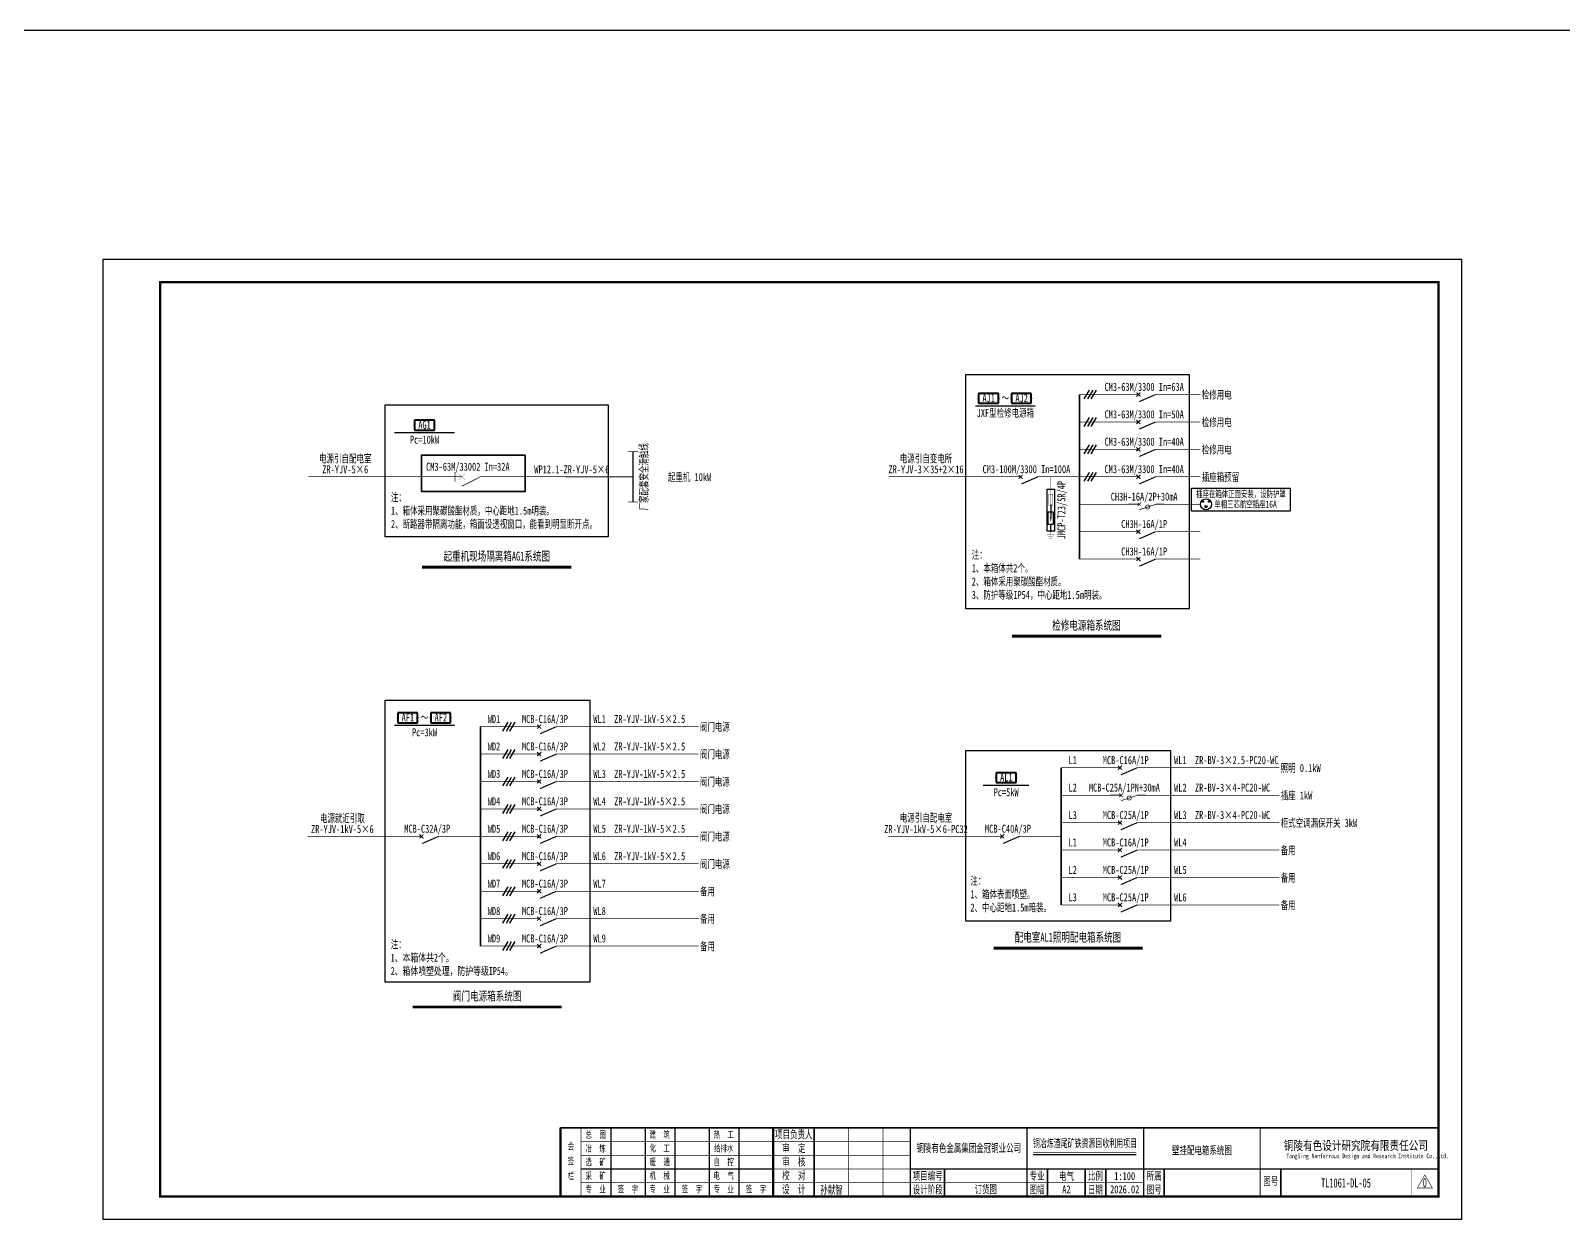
# Model space of a CAD drawing. Header units: millimetres. Extents: x 401220 to 2750366, y -101310 to 943175.
# Drawn here: x 510256 to 577279, y 576022 to 628022 of the extents above; entities that cross this region are included whole.
import ezdxf
from ezdxf.enums import TextEntityAlignment as Align

# ---------------------------------------------------------------- set-up
doc = ezdxf.new("R2010")
doc.units = ezdxf.units.MM
for name, color, linetype, lineweight in [('CAXA0层', 7, 'Continuous', 25), ('ELEMENT', 3, 'Continuous', 30), ('SW', 8, 'Continuous', 20)]:
    doc.layers.add(name, color=color, linetype=linetype, lineweight=lineweight)
for name, color, linetype in [('TEXT', 4, 'Continuous'), ('图框', 7, 'Continuous'), ('文字', 7, 'Continuous'), ('照明平面导线层', 3, 'Continuous'), ('照明平面设备层', 1, 'Continuous'), ('电气-照明系统-设备', 7, 'Continuous'), ('电辅助1', 7, 'Continuous'), ('表格图框层', 7, 'Continuous'), ('高低压系统', 4, 'Continuous')]:
    doc.layers.add(name, color=color, linetype=linetype)
doc.styles.add('HZ', font='simsun.ttf', dxfattribs={"width": 0.75})
doc.styles.get("Standard").update_dxf_attribs({"font": 'arial.ttf', "bigfont": 'hzdx.shx'})
doc.styles.add('标准', font='NSimSun.ttf', dxfattribs={"width": 0.667})

# ---------------------------------------------------------------- blocks, each defined once
blk = doc.blocks.new('DYDQ0201')
at = {"color": 0}
for points, const_width in [([(0, 0), (0, -3.75)], 0.3), ([(0, -11.25), (-3.11, -4.12)], 0.5), ([(0.86, -4.61), (-0.86, -2.89)], 0.5), ([(-0.86, -4.61), (0.86, -2.89)], 0.5), ([(0, -11.25), (0, -15)], 0.3)]:
    blk.add_lwpolyline(points, dxfattribs=dict(at, const_width=const_width))
blk = doc.blocks.new('PLA1')
at = {"color": 0, "linetype": 'ByBlock', "lineweight": -2}
for p, q in [((-500, 500), (-500, 0)), ((500, 500), (-500, 500)), ((-500, 0), (500, 0)), ((500, 0), (500, 500))]:
    blk.add_line(p, q, dxfattribs=at)
for p in [(-500, 250), (0, 500), (0, 0), (500, 250)]:
    blk.add_point(p, dxfattribs=at)
blk = doc.blocks.new('$element$00000532')
for points in [[(0, 0), (0, -0.283)], [(-0.1, -0.283), (0.1, -0.283), (0.1, -0.717), (-0.1, -0.717), (-0.1, -0.283)], [(0, -1), (0, -0.567)]]:
    blk.add_lwpolyline(points)
for points in [[(-0.033, -0.55), (0.033, -0.55), (0, -0.35), (0.033, -0.55)], [(0.033, -0.55), (0, -0.35), (-0.033, -0.55), (0.033, -0.55)], [(0, -0.367), (-0.033, -0.567), (0.033, -0.567), (0, -0.367)]]:
    blk.add_solid(points)
blk.add_attdef('S', (0, 0), '', height=0.00000667)
blk = doc.blocks.new('HFH')
at = {"color": 3, "linetype": 'Continuous', "const_width": 17.3}
for points in [[(-2085, -50), (-2085, 50)], [(-1999, -105), (-1999, 105)], [(-1917, -158), (-1917, 158)], [(-1653, 0), (-1917, 0)]]:
    blk.add_lwpolyline(points, dxfattribs=at)
at = {"color": 3}
blk.add_lwpolyline([(-1757, 162), (75, 162), (75, -164), (-1757, -164)], close=True, dxfattribs=at)
at = {"color": 3, "const_width": 13.3}
for points in [[(-717, 0), (-52, 0)], [(-621, 90), (-139, 90)], [(-621, -90), (-621, 90)], [(-139, -90), (-139, 90)], [(-621, -90), (-139, -90)]]:
    blk.add_lwpolyline(points, dxfattribs=at)
at = {"layer": 'ELEMENT', "linetype": 'ByBlock', "xscale": -1200, "yscale": 1200, "zscale": 1200, "rotation": 90}
blk.add_blockref('$element$00000532', (-1791, 0), dxfattribs=at)
blk = doc.blocks.new('LHB1')
at = {"color": 0, "linetype": 'ByBlock', "lineweight": -2}
for points, const_width in [([(4, 0), (0, 0)], 0.4), ([(3.353, -0.647), (4.647, 0.647)], 0.25), ([(4.647, -0.647), (3.353, 0.647)], 0.25), ([(10, 0), (4, -2)], 0.25), ([(10, 0), (13, 0)], 0.4)]:
    blk.add_lwpolyline(points, dxfattribs=dict(at, const_width=const_width))
at = {"color": 0, "linetype": 'ByBlock', "lineweight": -2, "const_width": 0.25}
blk.add_lwpolyline([(7.75, -1, 1), (6.25, -1, 1), (7.75, -1)], format="xyb", dxfattribs=at)
blk = doc.blocks.new('1107AA')
at = {"color": 3, "linetype": 'Continuous'}
for points, const_width in [([(0, -7.5), (-3.79, 0)], 0.3), ([(1.25, 1.25), (-1.25, -1.25)], 0.1), ([(-1.25, 1.25), (1.25, -1.25)], 0.1)]:
    blk.add_lwpolyline(points, dxfattribs=dict(at, const_width=const_width))
blk = doc.blocks.new('3')
at = {"layer": 'TEXT', "color": 7, "lineweight": 25, "style": 'HZ', "width": 0.75}
for s, height, p in [('铜陵有色设计研究院有限责任公司', 400, (221501, 249018)), ('Tongling Nonferrous Design and Research Institute Co.,Ltd.', 200, (221613, 248659))]:
    blk.add_text(s, height=height, dxfattribs=at).set_placement(p)
blk = doc.blocks.new('铜陵有色图签02')
at = {"layer": '图框', "linetype": 'Continuous', "lineweight": 50}
for p, q in [((-38401, 3003), (-38401, 1)), ((-29100, 3001), (-29100, 0))]:
    blk.add_line(p, q, dxfattribs=at)
at = {"layer": '图框', "color": 7, "linetype": 'Continuous', "lineweight": 25}
for p, q in [((-36201, 3010), (-36201, 9)), ((-34701, 3010), (-34701, 9)), ((-33401, 3017), (-33401, 16)), ((-31901, 3017), (-31901, 16)), ((-30601, 3017), (-30601, 16)), ((-29100, 1201), (-37501, 1201))]:
    blk.add_line(p, q, dxfattribs=at)
at = {"layer": '图框', "color": 7, "linetype": 'Continuous', "lineweight": 35}
for p, q in [((-27300, 3001), (-27300, 1)), ((-21600, 1197), (-21600, -3)), ((-17100, 1200), (-17100, 0)), ((-15450, 0), (-15450, 1200)), ((-14550, 1200), (-14550, 0)), ((-12000, 1201), (-12000, 1)), ((-6900, 1202), (-6900, 2))]:
    blk.add_line(p, q, dxfattribs=at)
at = {"layer": '图框', "lineweight": 25}
blk.add_line((-17723, 1830), (-13223, 1830), dxfattribs=at)
at = {"layer": '图框', "lineweight": 70, "const_width": 70}
blk.add_lwpolyline([(-17980, 3001), (0, 3001), (-38401, 3001)], dxfattribs=at)
at = {"layer": '图框', "color": 7, "linetype": 'Continuous', "lineweight": 25, "const_width": 25}
for points in [[(-37501, 3000), (-37501, 0)], [(-25800, 3001), (-25800, 1)], [(-24300, 3001), (-24300, 1)], [(-23100, 2401), (-37501, 2401)], [(-23100, 1801), (-37501, 1801)], [(-23100, 1201), (-29100, 1201)], [(-602, 943), (-932, 371), (-272, 371), (-602, 943)], [(-12900, 600), (-18000, 600), (-37501, 600)]]:
    blk.add_lwpolyline(points, dxfattribs=at)
at = {"layer": '图框', "linetype": 'Continuous', "lineweight": 50, "const_width": 50}
for points in [[(-23100, 3001), (-23100, 1)], [(-18000, 3000), (-18000, 0)]]:
    blk.add_lwpolyline(points, dxfattribs=at)
at = {"layer": '图框', "lineweight": 50, "const_width": 50}
for points in [[(-12900, 3001), (-12900, 1)], [(-7800, 3001), (-7800, 1)], [(0, 3000), (0, 0)], [(-23100, 1200), (0, 1200)]]:
    blk.add_lwpolyline(points, dxfattribs=at)
at = {"layer": '图框', "lineweight": 25, "const_width": 35}
blk.add_lwpolyline([(-17723, 1930), (-13223, 1930)], dxfattribs=at)
at = {"layer": '图框', "color": 7, "linetype": 'Continuous', "lineweight": 35, "const_width": 25}
blk.add_lwpolyline([(-1200, 1201), (-1200, 0)], dxfattribs=at)
at = {"layer": '图框', "linetype": 'Continuous', "lineweight": 70, "const_width": 70}
blk.add_lwpolyline([(-38401, 1), (0, 0)], dxfattribs=at)
at = {"layer": '图框', "lineweight": 25}
blk.add_blockref('3', (-228268, -246986), dxfattribs=at)
at = {"layer": 'TEXT', "color": 7, "lineweight": 25, "style": '标准', "width": 0.667}
for s, height, p in [('总  图', 300, (-36862, 2555)), ('建  筑', 300, (-34062, 2562)), ('热  工', 300, (-31262, 2562)), ('项目负责人', 350, (-28197, 2541)), ('会', 300, (-37942, 2054)), ('冶  炼', 300, (-36862, 1955)), ('化  工', 300, (-34062, 1962)), ('给排水', 300, (-31262, 1962)), ('审  定', 350, (-28197, 1941)), ('签', 300, (-37942, 1404)), ('选  矿', 300, (-36862, 1355)), ('暖  通', 300, (-34062, 1362)), ('自  控', 300, (-31262, 1362)), ('审  核', 350, (-28197, 1341)), ('栏', 300, (-37942, 754)), ('采  矿', 300, (-36862, 754)), ('机  械', 300, (-34062, 761)), ('电  气', 300, (-31262, 761)), ('校  对', 350, (-28197, 741)), ('项目编号', 350, (-22343, 730)), ('专业', 350, (-17559, 730)), ('比例', 350, (-15009, 730)), ('所属', 350, (-12438, 730)), ('图号', 350, (-7339, 495)), ('专  业', 300, (-36862, 170)), ('签  字', 300, (-35449, 170)), ('专  业', 300, (-34062, 177)), ('签  字', 300, (-32649, 177)), ('专  业', 300, (-31262, 177)), ('签  字', 300, (-29849, 177)), ('设  计', 350, (-28197, 139)), ('设计阶段', 350, (-22343, 130)), ('图幅', 350, (-17559, 130)), ('日期', 350, (-15009, 130)), ('图号', 350, (-12438, 130))]:
    blk.add_text(s, height=height, dxfattribs=at).set_placement(p, align=Align.CENTER)

msp = doc.modelspace()

# ---------------------------------------------------------------- linework, layer by layer
at = {"color": 3}
msp.add_line((930455.53865, 628021.73148), (401219.70842, 628021.73148), dxfattribs=at)
at = {"color": 0, "lineweight": -3, "ltscale": 100}
for p, q in [((551152.25066, 612975.73303), (560912.53381, 612975.73303)), ((551152.25066, 602722.89461), (551152.25066, 612975.73303)), ((560912.53381, 612975.73303), (560912.53381, 602722.89461)), ((525755.64489, 611650.05961), (535515.92804, 611650.05961)), ((525755.64489, 605875.88467), (525755.64489, 611650.05961)), ((535515.92804, 611650.05961), (535515.92804, 605875.88467)), ((535515.92804, 605875.88467), (525755.64489, 605875.88467)), ((560912.53381, 602722.89461), (551152.25066, 602722.89461)), ((525755.64489, 598738.30794), (534708.87452, 598738.30794)), ((525755.64489, 586393.96493), (525755.64489, 598738.30794)), ((534708.87452, 598738.30794), (534708.87452, 586393.96493)), ((551152.25066, 596527.00225), (560105.48029, 596527.00225)), ((551152.25066, 589070.51925), (551152.25066, 596527.00225)), ((560105.48029, 596527.00225), (560105.48029, 589070.51925)), ((560105.48029, 589070.51925), (551152.25066, 589070.51925)), ((534708.87452, 586393.96493), (525755.64489, 586393.96493))]:
    msp.add_line(p, q, dxfattribs=at)
at = {"color": 4, "linetype": 'ByBlock', "lineweight": 35}
msp.add_lwpolyline([(527342.64711, 607860.71509), (527342.64711, 609451.28965), (531876.32509, 609451.28965), (531876.32509, 607860.71509)], close=True, dxfattribs=at)
at = {"color": 2, "linetype": 'ByBlock', "const_width": 33}
for points in [[(536813.14045, 609602.44292), (536373.14045, 609602.44292)], [(536813.14045, 607404.84021), (536373.14045, 607404.84021)]]:
    msp.add_lwpolyline(points, dxfattribs=at)
at = {"color": 3, "const_width": 13.30256}
msp.add_lwpolyline([(554863.44286, 607835.04585), (554863.44286, 608503.68548)], dxfattribs=at)
at = {"color": 3}
msp.add_lwpolyline([(561022.32134, 608002.82561), (565339.24394, 608002.82561), (565339.24394, 606997.59433), (561022.32134, 606997.59433)], close=True, dxfattribs=at)
at = {"color": 1}
for centre, radius in [((561654.15415, 607303.68548), 243.73591), ((561521.82369, 607417.92429), 29.10999), ((561786.48462, 607417.92429), 29.10999)]:
    msp.add_circle(centre, radius, dxfattribs=at)
at = {"color": 2}
msp.add_circle((561654.15415, 607199.86787), 43.66498, dxfattribs=at)
at = {"layer": 'CAXA0层', "color": 0, "linetype": 'Continuous', "lineweight": 30}
for p, q in [((551566.1422, 611611.27253), (554186.07619, 611611.27253)), ((526169.53643, 610439.39998), (528789.47042, 610439.39998)), ((526169.53643, 597639.34736), (528789.47042, 597639.34736)), ((551912.2484, 595020.75713), (553912.2484, 595020.75713))]:
    msp.add_line(p, q, dxfattribs=at)
at = {"layer": 'CAXA0层', "color": 2, "linetype": 'Continuous', "lineweight": 40}
for p, q in [((527382.64118, 604578.5983), (533888.93176, 604578.5983)), ((553182.77371, 601557.89461), (559689.06429, 601557.89461)), ((552375.72018, 587909.91636), (558882.01076, 587909.91636)), ((526966.88668, 585335.4264), (533473.17726, 585335.4264))]:
    msp.add_line(p, q, dxfattribs=at)
at = {"layer": 'CAXA0层', "color": 2, "linetype": 'Continuous', "lineweight": 0}
for p, q in [((527382.64118, 604513.11537), (533888.93176, 604513.11537)), ((553182.77371, 601492.41168), (559689.06429, 601492.41168)), ((552375.72018, 587844.43343), (558882.01076, 587844.43343)), ((526966.88668, 585269.94347), (533473.17726, 585269.94347))]:
    msp.add_line(p, q, dxfattribs=at)
at = {"layer": '图框', "linetype": 'Continuous', "lineweight": 100, "const_width": 100}
msp.add_lwpolyline([(515924.24205, 577021.73148), (571824.24205, 577021.73148), (571824.24205, 617021.73148), (515924.24205, 617021.73148)], close=True, dxfattribs=at)
at = {"layer": '文字', "color": 3, "linetype": 'ByBlock', "lineweight": 25, "const_width": 30}
msp.add_lwpolyline([(522397.64324, 608503.68548), (529044.81641, 608503.68548)], dxfattribs=at)
at = {"layer": '照明平面导线层', "color": 2, "linetype": 'ByBlock', "lineweight": 25, "ltscale": 100}
for p, q in [((556331.33833, 611908.9765), (556563.1164, 612298.39446)), ((556482.33833, 611908.9765), (556714.1164, 612298.39446)), ((556633.33833, 611908.9765), (556865.1164, 612298.39446)), ((556331.33833, 610708.9765), (556563.1164, 611098.39446)), ((556482.33833, 610708.9765), (556714.1164, 611098.39446)), ((556633.33833, 610708.9765), (556865.1164, 611098.39446)), ((556331.33833, 609508.9765), (556563.1164, 609898.39446)), ((556482.33833, 609508.9765), (556714.1164, 609898.39446)), ((556633.33833, 609508.9765), (556865.1164, 609898.39446)), ((556331.33833, 608308.9765), (556563.1164, 608698.39446)), ((556482.33833, 608308.9765), (556714.1164, 608698.39446)), ((556633.33833, 608308.9765), (556865.1164, 608698.39446)), ((530907.26056, 597380.29268), (531139.03863, 597769.71064)), ((531058.26056, 597380.29268), (531290.03863, 597769.71064)), ((531209.26056, 597380.29268), (531441.03863, 597769.71064)), ((530907.26056, 596180.29268), (531139.03863, 596569.71064)), ((531058.26056, 596180.29268), (531290.03863, 596569.71064)), ((531209.26056, 596180.29268), (531441.03863, 596569.71064)), ((530907.26056, 594980.29268), (531139.03863, 595369.71064)), ((531058.26056, 594980.29268), (531290.03863, 595369.71064)), ((531209.26056, 594980.29268), (531441.03863, 595369.71064)), ((530907.26057, 593780.29268), (531139.03864, 594169.71064)), ((531058.26057, 593780.29268), (531290.03864, 594169.71064)), ((531209.26057, 593780.29268), (531441.03864, 594169.71064)), ((530907.26056, 592580.29268), (531139.03863, 592969.71064)), ((531058.26056, 592580.29268), (531290.03863, 592969.71064)), ((531209.26056, 592580.29268), (531441.03863, 592969.71064)), ((530907.26056, 591380.29268), (531139.03863, 591769.71064)), ((531058.26056, 591380.29268), (531290.03863, 591769.71064)), ((531209.26056, 591380.29268), (531441.03863, 591769.71064)), ((530907.26056, 590180.29268), (531139.03863, 590569.71064)), ((531058.26056, 590180.29268), (531290.03863, 590569.71064)), ((531209.26056, 590180.29268), (531441.03863, 590569.71064)), ((530907.26056, 588980.29268), (531139.03863, 589369.71064)), ((531058.26056, 588980.29268), (531290.03863, 589369.71064)), ((531209.26056, 588980.29268), (531441.03863, 589369.71064)), ((530907.26056, 587780.29268), (531139.03863, 588169.71064)), ((531058.26056, 587780.29268), (531290.03863, 588169.71064)), ((531209.26056, 587780.29268), (531441.03863, 588169.71064))]:
    msp.add_line(p, q, dxfattribs=at)
at = {"layer": '照明平面导线层', "color": 3, "linetype": 'ByBlock', "lineweight": 25, "ltscale": 2, "const_width": 30}
for points in [[(528813.56899, 608288.18016), (528813.56899, 608719.1908)], [(528678.28118, 608503.68548), (529109.29182, 608503.68548)], [(529920.00911, 608503.68548), (536597.2421, 608503.64157)]]:
    msp.add_lwpolyline(points, dxfattribs=at)
at = {"layer": '照明平面设备层', "color": 0, "lineweight": -3, "ltscale": 100}
msp.add_lwpolyline([(513424.24205, 618021.73148), (572824.24205, 618021.73148), (572824.24205, 576021.73148), (513424.24205, 576021.73148)], close=True, dxfattribs=at)
at = {"layer": '照明平面设备层', "color": 130, "lineweight": -3, "const_width": 30}
for points in [[(556127.53381, 612103.68548), (558321.92952, 612103.68548)], [(559821.92952, 612103.68548), (561410.41824, 612103.68548)], [(556127.53381, 610903.68548), (558321.92952, 610903.68548)], [(559821.92952, 610903.68548), (561410.41824, 610903.68548)], [(556127.53381, 609703.68548), (558321.92952, 609703.68548)], [(559821.92952, 609703.68548), (561410.41824, 609703.68548)], [(547794.24901, 608503.68548), (553473.419, 608503.68548)], [(554673.419, 608503.68548), (556127.53381, 608503.68548)], [(556127.53381, 608503.68548), (558321.92952, 608503.68548)], [(559821.92952, 608503.68548), (561410.41824, 608503.68548)], [(556127.53381, 607303.68548), (558321.92952, 607303.68548)], [(559821.92952, 607303.68548), (561410.41824, 607303.68548)], [(556127.53381, 606103.68548), (558321.92952, 606103.68548)], [(559821.92952, 606103.68548), (561410.41824, 606103.68548)], [(556127.53381, 604903.68548), (558321.92952, 604903.68548)], [(559821.92952, 604903.68548), (561410.41824, 604903.68548)], [(529923.87453, 597575.00166), (532118.27024, 597575.00166)], [(533618.27024, 597575.00166), (539464.94673, 597575.00166)], [(529923.87453, 596375.00166), (532118.27024, 596375.00166)], [(533618.27024, 596375.00166), (539464.94673, 596375.00166)], [(529923.87453, 595175.00166), (532118.27024, 595175.00166)], [(533618.27024, 595175.00166), (539464.94673, 595175.00166)], [(555320.4803, 595775.00166), (557514.87601, 595775.00166)], [(559014.87601, 595775.00166), (564861.55249, 595775.00166)], [(555320.4803, 594575.00166), (557514.87601, 594575.00166)], [(559014.87601, 594575.00166), (564861.55249, 594575.00166)], [(529923.87453, 593975.00166), (532118.27024, 593975.00166)], [(533618.27024, 593975.00166), (539464.94673, 593975.00166)], [(555320.4803, 593375.00166), (557514.87601, 593375.00166)], [(559014.87601, 593375.00166), (564861.55249, 593375.00166)], [(522364.24611, 592775.00166), (527269.75972, 592775.00166)], [(528469.75972, 592775.00166), (529923.87453, 592775.00166)], [(529923.87453, 592775.00166), (532118.27024, 592775.00166)], [(533618.27024, 592775.00166), (539464.94673, 592775.00166)], [(547760.85188, 592775.00166), (552666.36548, 592775.00166)], [(553866.36548, 592775.00166), (555320.4803, 592775.00166)], [(555320.4803, 592175.00166), (557514.87601, 592175.00166)], [(559014.87601, 592175.00166), (564861.55249, 592175.00166)], [(529923.87453, 591575.00166), (532118.27024, 591575.00166)], [(533618.27024, 591575.00166), (539464.94673, 591575.00166)], [(555320.4803, 590975.00166), (557514.87601, 590975.00166)], [(559014.87601, 590975.00166), (564861.55249, 590975.00166)], [(529923.87453, 590375.00166), (532118.27024, 590375.00166)], [(533618.27024, 590375.00166), (539464.94673, 590375.00166)], [(529923.87453, 589175.00166), (532118.27024, 589175.00166)], [(533618.27024, 589175.00166), (539464.94673, 589175.00166)], [(555320.4803, 589775.00166), (557514.87601, 589775.00166)], [(559014.87601, 589775.00166), (564861.55249, 589775.00166)], [(529923.87453, 587975.00166), (532118.27024, 587975.00166)], [(533618.27024, 587975.00166), (539464.94673, 587975.00166)]]:
    msp.add_lwpolyline(points, dxfattribs=at)
at = {"layer": '表格图框层', "color": 2, "linetype": 'ByBlock', "const_width": 55}
msp.add_lwpolyline([(536597.2421, 607404.84021), (536597.2421, 609602.44292)], dxfattribs=at)
at = {"layer": '高低压系统', "color": 3, "lineweight": 35}
for p, q in [((556127.53381, 604903.68548), (556127.53381, 612103.68548)), ((529923.87453, 587975.00166), (529923.87453, 597575.00166)), ((555320.4803, 589775.00166), (555320.4803, 595775.00166))]:
    msp.add_line(p, q, dxfattribs=at)

# ---------------------------------------------------------------- block references
at = {"rotation": 90}
msp.add_blockref('HFH', (554863.44286, 607887.02462), dxfattribs=at)
at = {"layer": '图框', "lineweight": 25}
msp.add_blockref('铜陵有色图签02', (571824.24205, 577021.73148), dxfattribs=at)
at = {"layer": '文字', "color": 3, "linetype": 'ByBlock', "lineweight": 25, "xscale": 108.0493425019085, "yscale": 108.0493425019085, "zscale": 108.0493425019085, "rotation": 90}
msp.add_blockref('1107AA', (529109.63904, 608503.68548), dxfattribs=at)
at = {"layer": '照明平面设备层', "color": 1, "lineweight": 40, "xscale": 0.8640000000596046, "yscale": 0.8640000000596046, "zscale": 0.8640000000596046}
for p in [(552140.38947, 611720.13797), (553582.47369, 611720.13797), (526743.7837, 597748.2128), (528185.86792, 597748.2128), (552912.2484, 595129.62256)]:
    msp.add_blockref('PLA1', p, dxfattribs=at)
at = {"layer": '照明平面设备层', "color": 4, "lineweight": 40, "xscale": 0.8640000000596046, "yscale": 0.8640000000596046, "zscale": 0.8640000000596046}
msp.add_blockref('PLA1', (527479.50343, 610548.26541), dxfattribs=at)
at = {"layer": '电气-照明系统-设备', "color": 2, "linetype": 'ByBlock', "lineweight": 25, "xscale": 120, "yscale": 120, "zscale": 1.199999999999999}
for p in [(558261.92952, 607303.68548), (557454.87601, 594575.00166)]:
    msp.add_blockref('LHB1', p, dxfattribs=at)
at = {"layer": '高低压系统', "lineweight": -3, "xscale": 100, "yscale": 100, "zscale": 100, "rotation": 90}
for p in [(558321.92952, 612103.68548), (558321.92952, 610903.68548), (558321.92952, 609703.68548), (553173.419, 608503.68548), (558321.92952, 608503.68548), (558321.92952, 606103.68548), (558321.92952, 604903.68548), (532118.27024, 597575.00166), (532118.27024, 596375.00166), (557514.87601, 595775.00166), (532118.27024, 595175.00166), (532118.27024, 593975.00166), (557514.87601, 593375.00166), (526969.75972, 592775.00166), (532118.27024, 592775.00166), (552366.36548, 592775.00166), (557514.87601, 592175.00166), (532118.27024, 591575.00166), (532118.27024, 590375.00166), (557514.87601, 590975.00166), (557514.87601, 589775.00166), (532118.27024, 589175.00166), (532118.27024, 587975.00166)]:
    msp.add_blockref('DYDQ0201', p, dxfattribs=at)

# ---------------------------------------------------------------- texts
at = {"layer": 'SW', "color": 7, "linetype": 'Continuous', "lineweight": 25, "style": '标准', "width": 0.667}
for s, p in [('CM3-63M/3300 In=63A', (558949.4962, 612263.68548)), ('AJ1', (552149.00532, 611775.33782)), ('～', (552876.1092, 611775.33782)), ('AJ2', (553591.08954, 611775.33782)), ('JXF型检修电源箱', (552876.1092, 611124.28656)), ('CM3-63M/3300 In=50A', (558949.4962, 611063.68548)), ('AG1', (527479.50343, 610603.46527)), ('Pc=10kW', (527479.50343, 609952.41401)), ('CM3-63M/3300 In=40A', (558949.4962, 609863.68548)), ('电源引自配电室', (524013.24801, 609129.26447)), ('电源引自变电所', (549409.85377, 609129.26447)), ('ZR-YJV-5×6', (524013.24801, 608656.26447)), ('CM3-63M/33002 In=32A', (529373.66598, 608771.00916)), ('WP12.1-ZR-YJV-5×6', (533922.82407, 608656.26447)), ('ZR-YJV-3×35+2×16', (549409.85377, 608656.26447)), ('CM3-100M/3300 In=100A', (553800.98568, 608663.68548)), ('CM3-63M/3300 In=40A', (558949.4962, 608663.68548)), ('CH3H-16A/2P+30mA', (558949.4962, 607463.68548)), ('CH3H-16A/1P', (558949.4962, 606263.68548)), ('CH3H-16A/1P', (558949.4962, 605063.68548)), ('AF1', (526752.39956, 597803.41265)), ('～', (527479.50343, 597803.41265)), ('AF2', (528194.48378, 597803.41265)), ('MCB-C16A/3P', (532745.83692, 597735.00166)), ('Pc=3kW', (527479.50343, 597152.36139)), ('MCB-C16A/3P', (532745.83692, 596535.00166)), ('MCB-C16A/1P', (558142.44269, 595935.00166)), ('MCB-C16A/3P', (532745.83692, 595335.00166)), ('AL1', (552920.86425, 595184.82242)), ('MCB-C16A/3P', (532745.83692, 594135.00166)), ('Pc=5kW', (552912.2484, 594533.77116)), ('MCB-C25A/1P', (558142.44269, 593535.00166)), ('ZR-YJV-1kV-5×6', (523886.85188, 592920.00166)), ('电源就近引取', (523886.85188, 593390.49297)), ('MCB-C32A/3P', (527597.3264, 592935.00166)), ('MCB-C16A/3P', (532745.83692, 592935.00166)), ('ZR-YJV-1kV-5×6-PC32', (549409.84404, 592920.00166)), ('电源引自配电室', (549409.84404, 593414.25206)), ('MCB-C40A/3P', (552993.93216, 592935.00166)), ('MCB-C16A/1P', (558142.44269, 592335.00166)), ('MCB-C16A/3P', (532745.83692, 591735.00166)), ('MCB-C25A/1P', (558142.44269, 591135.00166)), ('MCB-C16A/3P', (532745.83692, 590535.00166)), ('MCB-C25A/1P', (558142.44269, 589935.00166)), ('MCB-C16A/3P', (532745.83692, 589335.00166)), ('MCB-C16A/3P', (532745.83692, 588135.00166)), ('孙献智', (545275.97945, 577140.83579))]:
    msp.add_text(s, height=350, dxfattribs=at).set_placement(p, align=Align.CENTER)
for s, p in [('检修用电', (561467.84269, 611917.67907)), ('检修用电', (561467.84269, 610717.67907)), ('检修用电', (561467.84269, 609517.67907)), ('插座箱预留', (561467.84269, 608317.67907)), ('WD1', (530243.87453, 597735.00166)), ('WL1', (534861.79448, 597735.00166)), ('ZR-YJV-1kV-5×2.5', (535774.49358, 597735.00166)), ('阀门电源', (539522.37118, 597388.99524)), ('WD2', (530243.87453, 596535.00166)), ('WL2', (534861.79448, 596535.00166)), ('ZR-YJV-1kV-5×2.5', (535774.49358, 596535.00166)), ('阀门电源', (539522.37118, 596188.99524)), ('L1', (555640.4803, 595935.00166)), ('WL1', (560258.40025, 595935.00166)), ('ZR-BV-3×2.5-PC20-WC', (561171.09935, 595935.00166)), ('照明 0.1kW', (564918.97694, 595588.99524)), ('WD3', (530243.87453, 595335.00166)), ('WL3', (534861.79448, 595335.00166)), ('ZR-YJV-1kV-5×2.5', (535774.49358, 595335.00166)), ('阀门电源', (539522.37118, 594988.99524)), ('ZR-YJV-1kV-5×2.5', (535774.49358, 594135.00166)), ('L2', (555640.4803, 594735.00166)), ('WL2', (560258.40025, 594735.00166)), ('ZR-BV-3×4-PC20-WC', (561171.09935, 594735.00166)), ('插座 1kW', (564918.97694, 594388.99524)), ('WD4', (530243.87453, 594135.00166)), ('WL4', (534861.79448, 594135.00166)), ('阀门电源', (539522.37118, 593788.99524)), ('L3', (555640.4803, 593535.00166)), ('WL3', (560258.40025, 593535.00166)), ('ZR-BV-3×4-PC20-WC', (561171.09935, 593535.00166)), ('WD5', (530243.87453, 592935.00166)), ('WL5', (534861.79448, 592935.00166)), ('ZR-YJV-1kV-5×2.5', (535774.49358, 592935.00166)), ('柜式空调漏保开关 3kW', (564918.97694, 593188.99524)), ('阀门电源', (539522.37118, 592588.99524)), ('L1', (555640.4803, 592335.00166)), ('WL4', (560258.40025, 592335.00166)), ('WD6', (530243.87453, 591735.00166)), ('WL6', (534861.79448, 591735.00166)), ('ZR-YJV-1kV-5×2.5', (535774.49358, 591735.00166)), ('备用', (564918.97694, 591988.99524)), ('阀门电源', (539522.37118, 591388.99524)), ('L2', (555640.4803, 591135.00166)), ('WL5', (560258.40025, 591135.00166)), ('备用', (564918.97694, 590788.99524)), ('WD7', (530243.87453, 590535.00166)), ('WL7', (534861.79448, 590535.00166)), ('备用', (539522.37118, 590188.99524)), ('L3', (555640.4803, 589935.00166)), ('WL6', (560258.40025, 589935.00166)), ('备用', (564918.97694, 589588.99524)), ('WD8', (530243.87453, 589335.00166)), ('WL8', (534861.79448, 589335.00166)), ('备用', (539522.37118, 588988.99524)), ('WD9', (530243.87453, 588135.00166)), ('WL9', (534861.79448, 588135.00166)), ('备用', (539522.37118, 587788.99524))]:
    msp.add_text(s, height=350, dxfattribs=at).set_placement(p)
at = {"layer": 'SW', "color": 0, "linetype": 'Continuous', "lineweight": 25, "style": '标准', "width": 0.667}
msp.add_text('起重机 10kW', height=350, dxfattribs=at).set_placement((538123.77967, 608317.63515))
at = {"layer": 'SW', "color": 7, "linetype": 'Continuous', "lineweight": 25, "style": '标准', "width": 0.667}
msp.add_text('JMCP-T23/SR/4P', height=350, rotation=90, dxfattribs=at).set_placement((555505.10844, 607045.58563), align=Align.CENTER)
at = {"layer": 'SW', "color": 7, "linetype": 'ByBlock', "lineweight": 25, "style": '标准', "width": 0.667}
for s, height, p in [('插座在箱体正面安装，设防护罩', 300, (563180.78264, 607608.13706)), ('单相三芯航空插座16A', 300, (563380.78264, 607158.58082)), ('MCB-C25A/1PN+30mA', 350, (558082.44269, 594735.00166))]:
    msp.add_text(s, height=height, dxfattribs=at).set_placement(p, align=Align.CENTER)
at = {"layer": 'SW', "color": 2, "linetype": 'Continuous', "lineweight": 25, "style": '标准', "width": 0.667}
for s, p in [('起重机现场隔离箱AG1系统图', (530635.78647, 604833.61233)), ('检修电源箱系统图', (556423.69127, 601812.90864)), ('配电室AL1照明配电箱系统图', (555616.63774, 588164.93038)), ('阀门电源箱系统图', (530220.03197, 585590.44042))]:
    msp.add_text(s, height=400, dxfattribs=at).set_placement(p, align=Align.CENTER)
at = {"layer": 'SW', "color": 4, "linetype": 'Continuous', "lineweight": 25, "style": '标准'}
for s, height, width, p in [('铜陵有色金属集团金冠铜业公司', 350, 0.667, (551278.09521, 578968.00688)), ('铜冶炼渣尾矿铁资源回收利用项目', 350, 0.62, (556361.76567, 579179.55327)), ('壁挂配电箱系统图', 350, 0.667, (561475.15346, 578867.2304)), ('电气', 350, 0.667, (555548.41855, 577739.99748)), ('1:100', 350, 0.667, (558098.41855, 577739.99748)), ('TL1061-DL-05', 400, 0.667, (567773.55645, 577416.78801)), ('0', 400, 0.667, (571222.01453, 577428.27783)), ('A2', 350, 0.667, (555548.41855, 577160.29543)), ('2026.02', 350, 0.667, (558098.41855, 577160.29543))]:
    msp.add_text(s, height=height, dxfattribs=dict(at, width=width)).set_placement(p, align=Align.CENTER)
at = {"layer": 'SW', "color": 1, "linetype": 'Continuous', "lineweight": 25, "style": '标准', "width": 0.667}
msp.add_text('订货图', height=350, dxfattribs=at).set_placement((552023.66577, 577160.29543), align=Align.CENTER)
at = {"layer": 'SW', "color": 0, "linetype": 'Continuous', "lineweight": 25, "char_height": 350, "attachment_point": 1, "style": '标准'}
for s, insert, width in [('注：\\P1、箱体采用聚碳酸酯材质，中心距地1.5m明装。\\P2、断路器带隔离功能，箱面设透视窗口，能看到明显断开点。', (526011.06803, 607781.57029), 9169.9737862), ('注：\\P1、本箱体共2个。\\P2、箱体采用聚碳酸酯材质。\\P3、防护等级IP54，中心距地1.5m明装。', (551407.6738, 605265.84728), 7718.519906), ('注：\\P1、箱体表面喷塑。\\P2、中心距地1.5m暗装。', (551348.85187, 591005.07131), 10339.6209135), ('注：\\P{\\fNSimSun|b0|i0|c134|p34;\\W0.7;1、本箱体共2个。\\P2、箱体喷塑处理，防护等级IP54。}', (526002.2461, 588227.83164), 10339.6209135)]:
    msp.add_mtext(s, dxfattribs=dict(at, insert=insert, width=width))
at = {"layer": '电辅助1', "color": 7, "linetype": 'ByBlock', "lineweight": 25, "style": '标准', "width": 0.667}
msp.add_text('厂家配套安全滑触线', height=350, rotation=90, dxfattribs=at).set_placement((537244.6935, 608504.89507), align=Align.CENTER)

doc.saveas('drawing.dxf')
